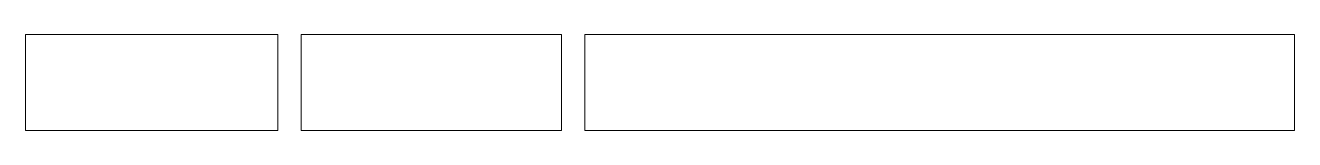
# Model space of a CAD drawing. Extents: x 560 to 1360, y 510 to 570.
import ezdxf

# ---------------------------------------------------------------- set-up
doc = ezdxf.new("R2010")
doc.units = 0
doc.header["$MEASUREMENT"] = 0
doc.header["$XCLIPFRAME"] = 2
doc.layers.add('Capa 1', color=7, linetype='Continuous', lineweight=0)
picture_1 = doc.add_image_def('image1.png', size_in_pixel=(1282, 174))
picture_2 = doc.add_image_def('image2.png', size_in_pixel=(456, 174))
picture_3 = doc.add_image_def('image3.png', size_in_pixel=(470, 174))

# ---------------------------------------------------------------- blocks, each defined once
blk = doc.blocks.new('Block_0')
at = {"layer": 'Capa 1'}
image = blk.add_image(picture_2, insert=(560, 509.6438550341424), size_in_units=(159.10807016587356, 60.71228993171491), dxfattribs=at)
image.set_boundary_path([(-0.5, -0.5), (455.4999999999999, 173.5)])
image.dxf.clipping = 0
image.dxf.flags = 3
image = blk.add_image(picture_3, insert=(733.8990581853376, 509.6438550341424), size_in_units=(163.99296705693095, 60.712289931714864), dxfattribs=at)
image = blk.add_image(picture_1, insert=(912.6830132617314, 509.6438550341424), size_in_units=(447.31698673826793, 60.71228993171499), dxfattribs=at)

msp = doc.modelspace()

# ---------------------------------------------------------------- block references
at = {"layer": 'Capa 1'}
msp.add_blockref('Block_0', (0, 0), dxfattribs=at)

doc.saveas('drawing.dxf')
